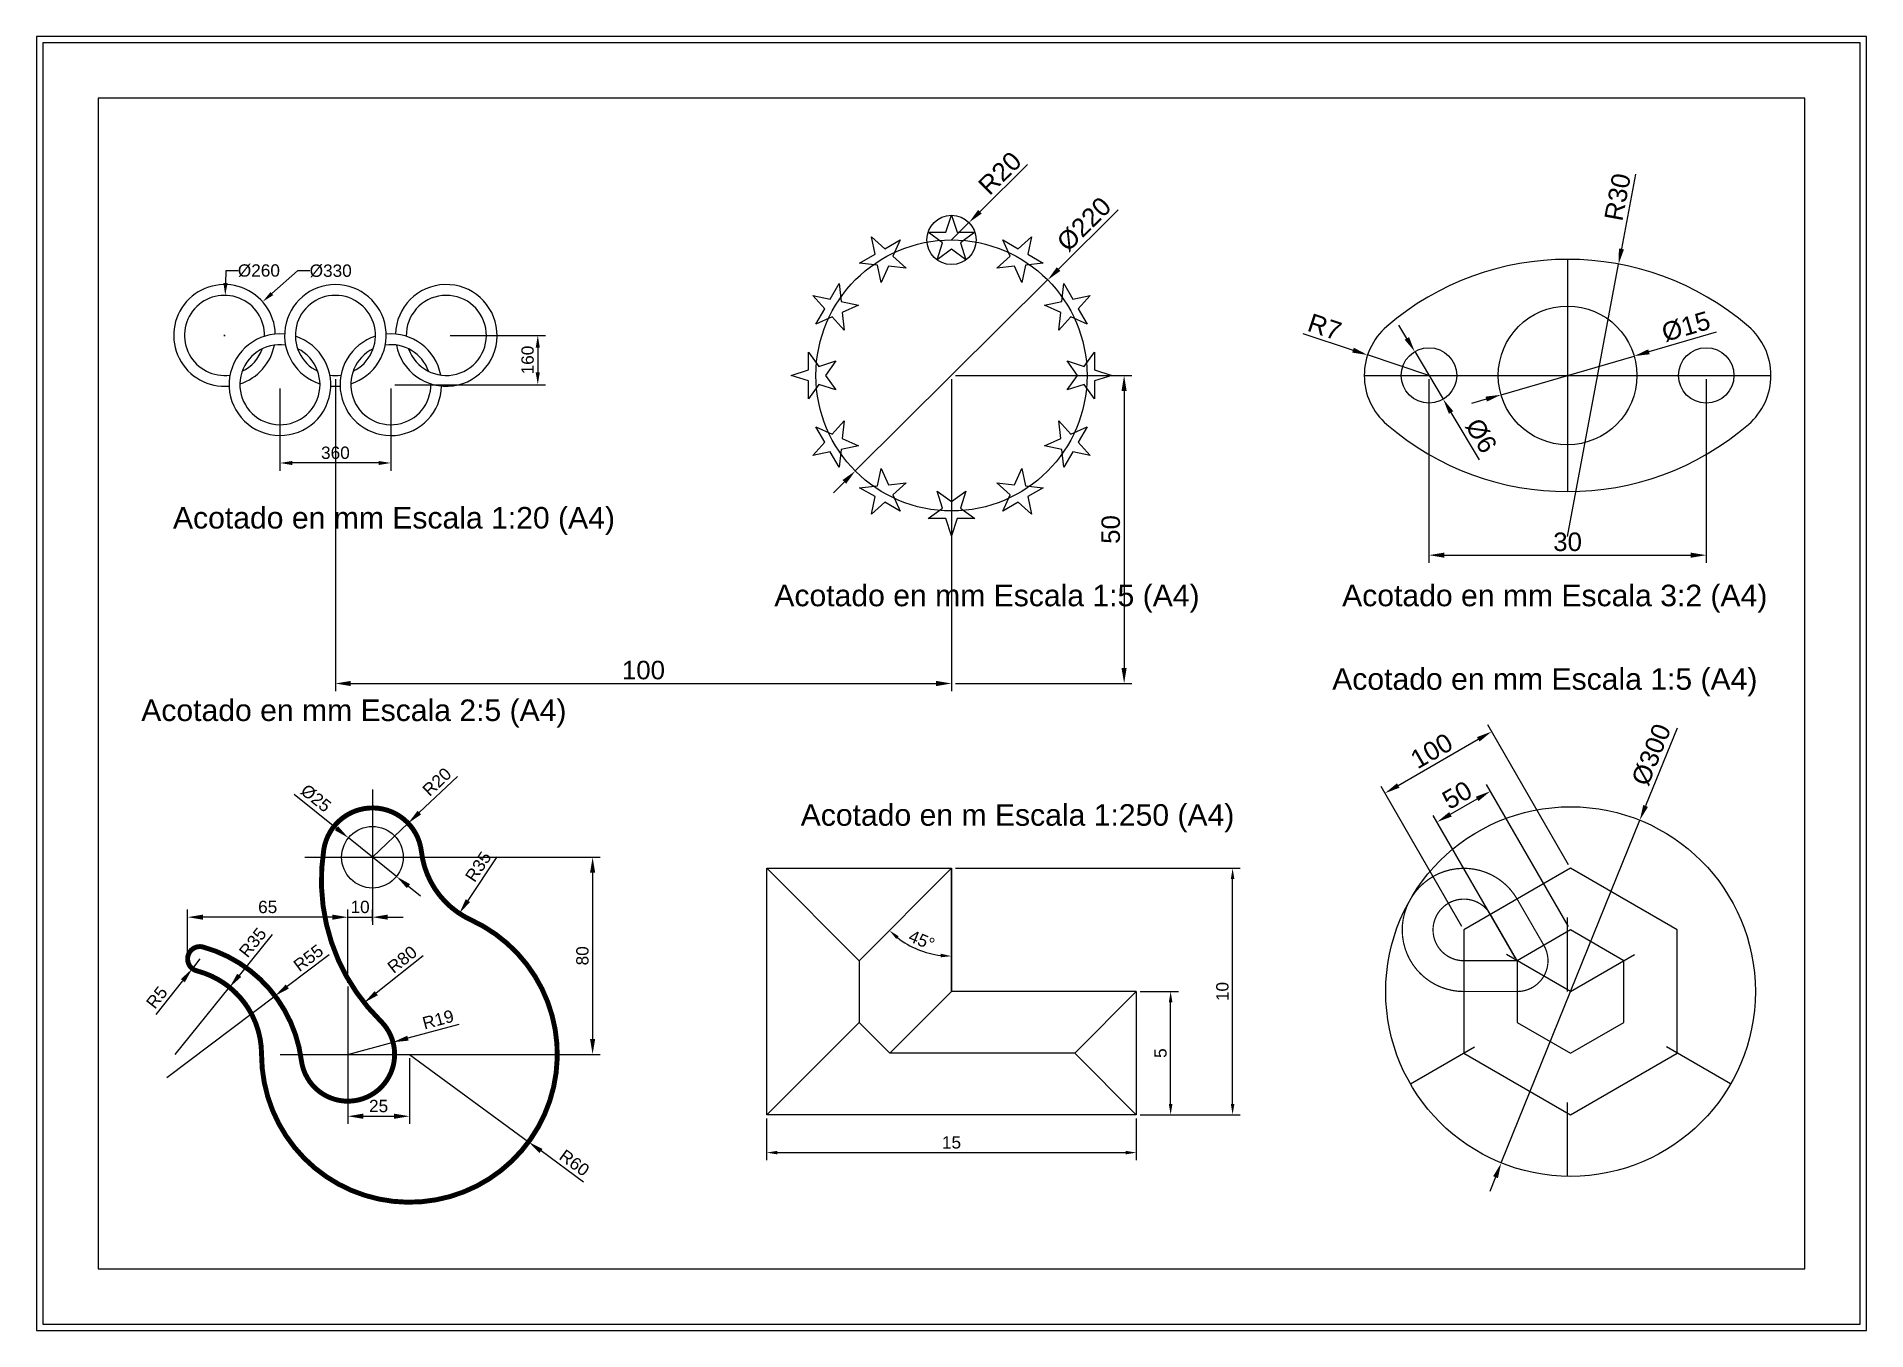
# Model space of a CAD drawing. Header units: millimetres. Extents: x 6128 to 6425, y 3706 to 3916.
import ezdxf

# ---------------------------------------------------------------- set-up
doc = ezdxf.new("R2010")
doc.units = ezdxf.units.MM
doc.linetypes.add('ACAD_ISO03W100', pattern=[30, 12, -18])
doc.linetypes.add('ACAD_ISO04W100', pattern=[30, 24, -3, 0, -3])
for name, color, linetype in [('Auxiliares', 8, 'Continuous'), ('Cotas', 8, 'Continuous'), ('Discontinua', 8, 'ACAD_ISO03W100'), ('Ejes', 8, 'ACAD_ISO04W100')]:
    doc.layers.add(name, color=color, linetype=linetype)
doc.styles.get("Standard").update_dxf_attribs({"font": 'arial.ttf'})
doc.dimstyles.new('ISO-25', dxfattribs={"dimtxt": 3, "dimasz": 2.5, "dimexe": 1.25, "dimexo": 0.625, "dimtad": 1, "dimtxsty": 'Standard', "dimcen": 2.5, "dimadec": 0, "dimazin": 0, "dimtfac": 1, "dimtmove": 0, "dimatfit": 3, "dimfxl": 1, "dimarcsym": 0})
doc.dimstyles.get("Standard").update_dxf_attribs({"dimtxt": 0.18, "dimasz": 0.18, "dimexe": 0.18, "dimexo": 0.0625, "dimgap": 0.09, "dimtad": 0, "dimtih": 1, "dimtoh": 1, "dimdec": 4, "dimzin": 0, "dimdsep": 46, "dimtxsty": 'Standard', "dimcen": 0.09, "dimadec": 0, "dimazin": 0, "dimtfac": 1, "dimtdec": 4, "dimtofl": 0, "dimtmove": 0, "dimatfit": 3, "dimfxl": 1, "dimtolj": 1, "dimtzin": 0, "dimarcsym": 0})

# ---------------------------------------------------------------- blocks, each defined once
blk = doc.blocks.new('*D15')
at = {"layer": 'Cotas', "color": 0, "lineweight": -2, "transparency": 16777216}
for p, q in [((6246.78, 3740.21), (6246.78, 3733.45)), ((6306.78, 3740.21), (6306.78, 3733.45)), ((6248.53, 3734.7), (6305.03, 3734.7))]:
    blk.add_line(p, q, dxfattribs=at)
at = {"layer": 'Cotas', "color": 0, "transparency": 16777216}
for points in [[(6248.53, 3734.99), (6248.53, 3734.4), (6246.78, 3734.7)], [(6305.03, 3734.99), (6305.03, 3734.4), (6306.78, 3734.7)]]:
    blk.add_solid(points, dxfattribs=at)
at = {"layer": 'Defpoints', "color": 0, "transparency": 16777216}
for p in [(6246.78, 3740.84), (6306.78, 3740.84), (6306.78, 3734.7)]:
    blk.add_point(p, dxfattribs=at)
at = {"layer": 'Cotas', "color": 0, "transparency": 16777216, "insert": (6276.78, 3736.34), "char_height": 2, "width": 2.869, "attachment_point": 5}
blk.add_mtext('15', dxfattribs=at)
blk = doc.blocks.new('*D16')
at = {"layer": 'Cotas', "color": 0, "lineweight": -2, "transparency": 16777216}
for p, q in [((6307.41, 3760.84), (6313.6, 3760.84)), ((6312.35, 3742.59), (6312.35, 3759.09)), ((6307.41, 3740.84), (6313.6, 3740.84))]:
    blk.add_line(p, q, dxfattribs=at)
at = {"layer": 'Cotas', "color": 0, "transparency": 16777216}
for points in [[(6312.06, 3759.09), (6312.64, 3759.09), (6312.35, 3760.84)], [(6312.06, 3742.59), (6312.64, 3742.59), (6312.35, 3740.84)]]:
    blk.add_solid(points, dxfattribs=at)
at = {"layer": 'Defpoints', "color": 0, "transparency": 16777216}
for p in [(6306.78, 3760.84), (6312.35, 3760.84), (6306.78, 3740.84)]:
    blk.add_point(p, dxfattribs=at)
at = {"layer": 'Cotas', "color": 0, "transparency": 16777216, "insert": (6310.71, 3750.84), "char_height": 2, "attachment_point": 5, "rotation": 90}
blk.add_mtext('5', dxfattribs=at)
blk = doc.blocks.new('*D17')
at = {"layer": 'Cotas', "color": 0, "lineweight": -2, "transparency": 16777216}
for p, q in [((6277.41, 3780.84), (6323.66, 3780.84)), ((6322.41, 3742.59), (6322.41, 3779.09)), ((6307.41, 3740.84), (6323.66, 3740.84))]:
    blk.add_line(p, q, dxfattribs=at)
at = {"layer": 'Cotas', "color": 0, "transparency": 16777216}
for points in [[(6322.12, 3779.09), (6322.7, 3779.09), (6322.41, 3780.84)], [(6322.12, 3742.59), (6322.7, 3742.59), (6322.41, 3740.84)]]:
    blk.add_solid(points, dxfattribs=at)
at = {"layer": 'Defpoints', "color": 0, "transparency": 16777216}
for p in [(6276.78, 3780.84), (6322.41, 3780.84), (6306.78, 3740.84)]:
    blk.add_point(p, dxfattribs=at)
at = {"layer": 'Cotas', "color": 0, "transparency": 16777216, "insert": (6320.76, 3760.84), "char_height": 2, "attachment_point": 5, "rotation": 90}
blk.add_mtext('10', dxfattribs=at)
blk = doc.blocks.new('*D18')
at = {"layer": 'Cotas', "color": 0, "lineweight": -2, "transparency": 16777216}
blk.add_arc((6276.78, 3780.84), 14.26, 232.0374, 262.9626, dxfattribs=at)
at = {"layer": 'Cotas', "color": 0, "transparency": 16777216}
for points in [[(6267.82, 3769.38), (6268.2, 3769.82), (6266.7, 3770.76)], [(6275.05, 3766.98), (6275.02, 3766.4), (6276.78, 3766.58)]]:
    blk.add_solid(points, dxfattribs=at)
at = {"layer": 'Defpoints', "color": 0, "transparency": 16777216}
for p in [(6276.78, 3780.84), (6276.78, 3780.84), (6269.65, 3768.49), (6261.78, 3765.84), (6276.78, 3760.84)]:
    blk.add_point(p, dxfattribs=at)
at = {"layer": 'Cotas', "color": 0, "transparency": 16777216, "insert": (6271.95, 3769.18), "char_height": 2, "attachment_point": 5, "rotation": 337.5}
blk.add_mtext('45°', dxfattribs=at)
blk = doc.blocks.new('*D19')
at = {"layer": 'Cotas', "color": 0, "lineweight": -2, "ltscale": 2, "transparency": 16777216}
for p, q in [((6195.41, 3867.34), (6210.88, 3867.34)), ((6209.63, 3865.34), (6209.63, 3861.34)), ((6186.41, 3859.34), (6210.88, 3859.34))]:
    blk.add_line(p, q, dxfattribs=at)
at = {"layer": 'Cotas', "color": 0, "ltscale": 2, "transparency": 16777216}
for points in [[(6209.29, 3865.34), (6209.96, 3865.34), (6209.63, 3867.34)], [(6209.29, 3861.34), (6209.96, 3861.34), (6209.63, 3859.34)]]:
    blk.add_solid(points, dxfattribs=at)
at = {"layer": 'Defpoints', "color": 0, "ltscale": 2, "transparency": 16777216}
for p in [(6194.78, 3867.34), (6185.78, 3859.34), (6209.63, 3859.34)]:
    blk.add_point(p, dxfattribs=at)
at = {"layer": 'Cotas', "color": 0, "ltscale": 2, "transparency": 16777216, "insert": (6207.98, 3863.34), "char_height": 2, "attachment_point": 5, "rotation": 90}
blk.add_mtext('160', dxfattribs=at)
blk = doc.blocks.new('*D20')
at = {"layer": 'Cotas', "color": 0, "lineweight": -2, "ltscale": 2, "transparency": 16777216}
for p, q in [((6167.78, 3858.71), (6167.78, 3845.38)), ((6185.78, 3858.71), (6185.78, 3845.38)), ((6183.78, 3846.63), (6169.78, 3846.63))]:
    blk.add_line(p, q, dxfattribs=at)
at = {"layer": 'Cotas', "color": 0, "ltscale": 2, "transparency": 16777216}
for points in [[(6169.78, 3846.96), (6169.78, 3846.3), (6167.78, 3846.63)], [(6183.78, 3846.96), (6183.78, 3846.3), (6185.78, 3846.63)]]:
    blk.add_solid(points, dxfattribs=at)
at = {"layer": 'Defpoints', "color": 0, "ltscale": 2, "transparency": 16777216}
for p in [(6167.78, 3859.34), (6185.78, 3859.34), (6167.78, 3846.63)]:
    blk.add_point(p, dxfattribs=at)
at = {"layer": 'Cotas', "color": 0, "ltscale": 2, "transparency": 16777216, "insert": (6176.78, 3848.28), "char_height": 2, "attachment_point": 5}
blk.add_mtext('360', dxfattribs=at)
blk = doc.blocks.new('*D21')
at = {"layer": 'Cotas', "color": 0, "lineweight": -2, "ltscale": 2, "transparency": 16777216}
for p, q in [((6170.64, 3877.81), (6166.47, 3874.12)), ((6172.64, 3877.81), (6170.64, 3877.81)), ((6158.69, 3867.34), (6158.87, 3867.34)), ((6158.78, 3867.25), (6158.78, 3867.43))]:
    blk.add_line(p, q, dxfattribs=at)
at = {"layer": 'Cotas', "color": 0, "ltscale": 2, "transparency": 16777216}
blk.add_solid([(6166.24, 3874.37), (6166.69, 3873.87), (6164.97, 3872.8)], dxfattribs=at)
at = {"layer": 'Defpoints', "color": 0, "ltscale": 2, "transparency": 16777216}
for p in [(6164.97, 3872.8), (6152.6, 3861.88)]:
    blk.add_point(p, dxfattribs=at)
at = {"layer": 'Cotas', "color": 0, "ltscale": 2, "transparency": 16777216, "insert": (6176.02, 3877.81), "char_height": 2, "attachment_point": 5}
blk.add_mtext('\\A1;%%C330', dxfattribs=at)
blk = doc.blocks.new('*D22')
at = {"layer": 'Cotas', "color": 0, "lineweight": -2, "ltscale": 2, "transparency": 16777216}
for p, q in [((6158.98, 3877.84), (6158.94, 3875.84)), ((6160.98, 3877.84), (6158.98, 3877.84))]:
    blk.add_line(p, q, dxfattribs=at)
at = {"layer": 'Cotas', "color": 0, "ltscale": 2, "transparency": 16777216}
blk.add_solid([(6158.61, 3875.84), (6159.28, 3875.83), (6158.9, 3873.84)], dxfattribs=at)
at = {"layer": 'Defpoints', "color": 0, "ltscale": 2, "transparency": 16777216}
for p in [(6158.9, 3873.84), (6158.66, 3860.84)]:
    blk.add_point(p, dxfattribs=at)
at = {"layer": 'Cotas', "color": 0, "ltscale": 2, "transparency": 16777216, "insert": (6164.36, 3877.84), "char_height": 2, "attachment_point": 5}
blk.add_mtext('\\A1;%%C260', dxfattribs=at)
blk = doc.blocks.new('*U23')
blk.add_lwpolyline([(-0.9, 0.85), (0, 3.62), (0.9, 0.85), (3.8, 0.85), (1.45, -0.85), (2.35, -3.62), (0, -1.91), (-2.35, -3.62), (-1.45, -0.85), (-3.8, 0.85)], close=True)
blk = doc.blocks.new('*U24')
at = {"color": 0, "linetype": 'ByBlock', "lineweight": -2, "transparency": 16777216}
blk.add_blockref('*U23', (450.52, 413.66), dxfattribs=at)
for p, rotation in [((439.33, 410.66), 29.99999999999999), ((461.71, 410.66), 329.9999999999999), ((431.14, 402.47), 59.99999999999999), ((469.91, 402.47), 299.9999999999999), ((428.14, 391.28), 90), ((472.9, 391.28), 269.9999999999999), ((431.14, 380.09), 120), ((469.91, 380.09), 240), ((439.33, 371.89), 150), ((461.71, 371.89), 210), ((450.52, 368.89), 180)]:
    blk.add_blockref('*U23', p, dxfattribs=dict(at, rotation=rotation))
blk = doc.blocks.new('*D26')
at = {"layer": 'Cotas', "color": 0, "lineweight": -2, "transparency": 16777216}
for p, q in [((6303.84, 3887.71), (6294.17, 3878.1)), ((6261.17, 3845.34), (6292.39, 3876.34)), ((6259.4, 3843.58), (6257.62, 3841.81))]:
    blk.add_line(p, q, dxfattribs=at)
at = {"layer": 'Cotas', "color": 0, "transparency": 16777216}
for points in [[(6293.87, 3878.4), (6294.46, 3877.81), (6292.39, 3876.34)], [(6259.1, 3843.87), (6259.69, 3843.28), (6261.17, 3845.34)]]:
    blk.add_solid(points, dxfattribs=at)
at = {"layer": 'Defpoints', "color": 0, "transparency": 16777216}
for p in [(6292.39, 3876.34), (6261.17, 3845.34)]:
    blk.add_point(p, dxfattribs=at)
at = {"layer": 'Cotas', "color": 0, "transparency": 16777216, "insert": (6298.31, 3885.38), "char_height": 3, "attachment_point": 5, "rotation": 44.7999}
blk.add_mtext('%%C220', dxfattribs=at)
blk = doc.blocks.new('*D25')
at = {"layer": 'Cotas', "color": 0, "lineweight": -2, "transparency": 16777216}
for p, q in [((6289.14, 3895.09), (6281.4, 3887.42)), ((6276.78, 3882.84), (6279.62, 3885.66))]:
    blk.add_line(p, q, dxfattribs=at)
at = {"layer": 'Cotas', "color": 0, "transparency": 16777216}
blk.add_solid([(6281.1, 3887.71), (6281.69, 3887.12), (6279.62, 3885.66)], dxfattribs=at)
at = {"layer": 'Defpoints', "color": 0, "transparency": 16777216}
for p in [(6279.62, 3885.66), (6276.78, 3882.84)]:
    blk.add_point(p, dxfattribs=at)
at = {"layer": 'Cotas', "color": 0, "transparency": 16777216, "insert": (6284.64, 3893.67), "char_height": 3, "attachment_point": 5, "rotation": 44.75}
blk.add_mtext('R20', dxfattribs=at)
blk = doc.blocks.new('*D27')
at = {"layer": 'Cotas', "color": 0, "lineweight": -2, "transparency": 16777216}
for p, q in [((6176.78, 3860.21), (6176.78, 3809.59)), ((6276.78, 3860.21), (6276.78, 3809.59)), ((6179.28, 3810.84), (6274.28, 3810.84))]:
    blk.add_line(p, q, dxfattribs=at)
at = {"layer": 'Cotas', "color": 0, "transparency": 16777216}
for points in [[(6179.28, 3811.26), (6179.28, 3810.42), (6176.78, 3810.84)], [(6274.28, 3811.26), (6274.28, 3810.42), (6276.78, 3810.84)]]:
    blk.add_solid(points, dxfattribs=at)
at = {"layer": 'Defpoints', "color": 0, "transparency": 16777216}
for p in [(6176.78, 3860.84), (6276.78, 3860.84), (6276.78, 3810.84)]:
    blk.add_point(p, dxfattribs=at)
at = {"layer": 'Cotas', "color": 0, "transparency": 16777216, "insert": (6226.78, 3813), "char_height": 3, "attachment_point": 5}
blk.add_mtext('100', dxfattribs=at)
blk = doc.blocks.new('*D28')
at = {"layer": 'Cotas', "color": 0, "lineweight": -2, "transparency": 16777216}
for p, q in [((6277.41, 3860.84), (6306.05, 3860.84)), ((6304.8, 3858.34), (6304.8, 3813.34)), ((6277.41, 3810.84), (6306.05, 3810.84))]:
    blk.add_line(p, q, dxfattribs=at)
at = {"layer": 'Cotas', "color": 0, "transparency": 16777216}
for points in [[(6304.38, 3858.34), (6305.21, 3858.34), (6304.8, 3860.84)], [(6304.38, 3813.34), (6305.21, 3813.34), (6304.8, 3810.84)]]:
    blk.add_solid(points, dxfattribs=at)
at = {"layer": 'Defpoints', "color": 0, "transparency": 16777216}
for p in [(6276.78, 3860.84), (6276.78, 3810.84), (6304.8, 3810.84)]:
    blk.add_point(p, dxfattribs=at)
at = {"layer": 'Cotas', "color": 0, "transparency": 16777216, "insert": (6302.64, 3835.84), "char_height": 3, "attachment_point": 5, "rotation": 90}
blk.add_mtext('50', dxfattribs=at)
blk = doc.blocks.new('*D29')
at = {"layer": 'Cotas', "color": 0, "lineweight": -2, "transparency": 16777216}
for p, q in [((6333.8, 3867.66), (6341.95, 3864.95)), ((6354.28, 3860.84), (6344.32, 3864.16))]:
    blk.add_line(p, q, dxfattribs=at)
at = {"layer": 'Cotas', "color": 0, "transparency": 16777216}
blk.add_solid([(6342.08, 3865.34), (6341.82, 3864.55), (6344.32, 3864.16)], dxfattribs=at)
at = {"layer": 'Defpoints', "color": 0, "transparency": 16777216}
for p in [(6344.32, 3864.16), (6354.28, 3860.84)]:
    blk.add_point(p, dxfattribs=at)
at = {"layer": 'Cotas', "color": 0, "transparency": 16777216, "insert": (6337.36, 3868.72), "char_height": 3, "attachment_point": 5, "rotation": 341.5768}
blk.add_mtext('R7', dxfattribs=at)
blk = doc.blocks.new('*D31')
at = {"layer": 'Cotas', "color": 0, "lineweight": -2, "transparency": 16777216}
for p, q in [((6350.69, 3866.85), (6349.41, 3869)), ((6351.97, 3864.7), (6356.59, 3856.98)), ((6362.47, 3847.12), (6357.87, 3854.83))]:
    blk.add_line(p, q, dxfattribs=at)
at = {"layer": 'Cotas', "color": 0, "transparency": 16777216}
for points in [[(6351.05, 3867.06), (6350.34, 3866.64), (6351.97, 3864.7)], [(6358.23, 3855.04), (6357.51, 3854.62), (6356.59, 3856.98)]]:
    blk.add_solid(points, dxfattribs=at)
at = {"layer": 'Defpoints', "color": 0, "transparency": 16777216}
for p in [(6351.97, 3864.7), (6356.59, 3856.98)]:
    blk.add_point(p, dxfattribs=at)
at = {"layer": 'Cotas', "color": 0, "transparency": 16777216, "insert": (6362.74, 3851.05), "char_height": 3, "attachment_point": 5, "rotation": 300.8378}
blk.add_mtext('%%C6', dxfattribs=at)
blk = doc.blocks.new('*D32')
at = {"layer": 'Cotas', "color": 0, "lineweight": -2, "transparency": 16777216}
for p, q in [((6400.87, 3867.84), (6389.98, 3864.68)), ((6365.98, 3857.7), (6387.58, 3863.98)), ((6363.58, 3857), (6361.18, 3856.31))]:
    blk.add_line(p, q, dxfattribs=at)
at = {"layer": 'Cotas', "color": 0, "transparency": 16777216}
for points in [[(6389.87, 3865.08), (6390.1, 3864.28), (6387.58, 3863.98)], [(6363.46, 3857.4), (6363.69, 3856.6), (6365.98, 3857.7)]]:
    blk.add_solid(points, dxfattribs=at)
at = {"layer": 'Defpoints', "color": 0, "transparency": 16777216}
for p in [(6387.58, 3863.98), (6365.98, 3857.7)]:
    blk.add_point(p, dxfattribs=at)
at = {"layer": 'Cotas', "color": 0, "transparency": 16777216, "insert": (6396, 3868.76), "char_height": 3, "attachment_point": 5, "rotation": 16.202}
blk.add_mtext('%%C15', dxfattribs=at)
blk = doc.blocks.new('*D30')
at = {"layer": 'Cotas', "color": 0, "lineweight": -2, "transparency": 16777216}
for p, q in [((6387.79, 3893.53), (6385.52, 3881.38)), ((6376.78, 3834.69), (6385.06, 3878.92))]:
    blk.add_line(p, q, dxfattribs=at)
at = {"layer": 'Cotas', "color": 0, "transparency": 16777216}
blk.add_solid([(6385.11, 3881.45), (6385.93, 3881.3), (6385.06, 3878.92)], dxfattribs=at)
at = {"layer": 'Defpoints', "color": 0, "transparency": 16777216}
for p in [(6385.06, 3878.92), (6376.78, 3834.69)]:
    blk.add_point(p, dxfattribs=at)
at = {"layer": 'Cotas', "color": 0, "transparency": 16777216, "insert": (6384.9, 3889.79), "char_height": 3, "attachment_point": 5, "rotation": 79.4024}
blk.add_mtext('R30', dxfattribs=at)
blk = doc.blocks.new('*D33')
at = {"layer": 'Cotas', "color": 0, "lineweight": -2, "transparency": 16777216}
for p, q in [((6354.28, 3860.21), (6354.28, 3830.42)), ((6399.28, 3860.21), (6399.28, 3830.42)), ((6356.78, 3831.67), (6396.78, 3831.67))]:
    blk.add_line(p, q, dxfattribs=at)
at = {"layer": 'Cotas', "color": 0, "transparency": 16777216}
for points in [[(6356.78, 3832.08), (6356.78, 3831.25), (6354.28, 3831.67)], [(6396.78, 3832.08), (6396.78, 3831.25), (6399.28, 3831.67)]]:
    blk.add_solid(points, dxfattribs=at)
at = {"layer": 'Defpoints', "color": 0, "transparency": 16777216}
for p in [(6354.28, 3860.84), (6399.28, 3860.84), (6399.28, 3831.67)]:
    blk.add_point(p, dxfattribs=at)
at = {"layer": 'Cotas', "color": 0, "transparency": 16777216, "insert": (6376.78, 3833.82), "char_height": 3, "attachment_point": 5}
blk.add_mtext('30', dxfattribs=at)
blk = doc.blocks.new('*D36')
at = {"layer": 'Cotas', "color": 0, "lineweight": -2, "transparency": 16777216}
for p, q in [((6376.95, 3771.38), (6363.64, 3794.44)), ((6357.77, 3789.61), (6362.1, 3792.11)), ((6368.29, 3766.38), (6354.98, 3789.44))]:
    blk.add_line(p, q, dxfattribs=at)
at = {"layer": 'Cotas', "color": 0, "transparency": 16777216}
for points in [[(6361.89, 3792.47), (6362.3, 3791.75), (6364.26, 3793.36)], [(6357.56, 3789.97), (6357.97, 3789.25), (6355.6, 3788.36)]]:
    blk.add_solid(points, dxfattribs=at)
at = {"layer": 'Defpoints', "color": 0, "transparency": 16777216}
for p in [(6364.26, 3793.36), (6377.26, 3770.84), (6368.6, 3765.84)]:
    blk.add_point(p, dxfattribs=at)
at = {"layer": 'Cotas', "color": 0, "transparency": 16777216, "insert": (6358.85, 3792.73), "char_height": 3, "attachment_point": 5, "rotation": 30}
blk.add_mtext('50', dxfattribs=at)
blk = doc.blocks.new('*D37')
at = {"layer": 'Cotas', "color": 0, "lineweight": -2, "transparency": 16777216}
for p, q in [((6349.29, 3794.28), (6362.28, 3801.78)), ((6376.95, 3781.38), (6363.82, 3804.12)), ((6359.63, 3771.38), (6346.5, 3794.12))]:
    blk.add_line(p, q, dxfattribs=at)
at = {"layer": 'Cotas', "color": 0, "transparency": 16777216}
for points in [[(6362.08, 3802.14), (6362.49, 3801.42), (6364.45, 3803.03)], [(6349.09, 3794.64), (6349.5, 3793.92), (6347.13, 3793.03)]]:
    blk.add_solid(points, dxfattribs=at)
at = {"layer": 'Defpoints', "color": 0, "transparency": 16777216}
for p in [(6364.45, 3803.03), (6377.26, 3780.84), (6359.94, 3770.84)]:
    blk.add_point(p, dxfattribs=at)
at = {"layer": 'Cotas', "color": 0, "transparency": 16777216, "insert": (6354.71, 3799.9), "char_height": 3, "attachment_point": 5, "rotation": 30}
blk.add_mtext('100', dxfattribs=at)
blk = doc.blocks.new('*D38')
at = {"layer": 'Cotas', "color": 0, "lineweight": -2, "transparency": 16777216}
for p, q in [((6394.55, 3803.61), (6389.44, 3790.97)), ((6366.02, 3733.03), (6388.5, 3788.65)), ((6365.08, 3730.71), (6364.15, 3728.39))]:
    blk.add_line(p, q, dxfattribs=at)
at = {"layer": 'Cotas', "color": 0, "transparency": 16777216}
for points in [[(6389.06, 3791.13), (6389.83, 3790.81), (6388.5, 3788.65)], [(6364.7, 3730.86), (6365.47, 3730.55), (6366.02, 3733.03)]]:
    blk.add_solid(points, dxfattribs=at)
at = {"layer": 'Defpoints', "color": 0, "transparency": 16777216}
for p in [(6388.5, 3788.65), (6366.02, 3733.03)]:
    blk.add_point(p, dxfattribs=at)
at = {"layer": 'Cotas', "color": 0, "transparency": 16777216, "insert": (6390.39, 3799.29), "char_height": 3, "attachment_point": 5, "rotation": 67.9918}
blk.add_mtext('%%C300', dxfattribs=at)
blk = doc.blocks.new('*U34')
at = {"const_width": 0.2}
for points in [[(10, 1.83, 1.732051), (-5, -6.83), (2.5, -11.16, 0.57735), (10, -6.83), (10, 1.83)], [(-2.5, -2.5), (5, -6.83), (5, 1.83, 1.732051), (-2.5, -2.5)]]:
    blk.add_lwpolyline(points, format="xyb", dxfattribs=at)
blk = doc.blocks.new('*U35')
at = {"color": 0, "linetype": 'ByBlock', "lineweight": -2, "transparency": 16777216}
blk.add_blockref('*U34', (1319.14, 779.83), dxfattribs=at)
blk = doc.blocks.new('*D39')
at = {"layer": 'Cotas', "color": 0, "lineweight": -2, "transparency": 16777216}
for p, q in [((6196.58, 3795.75), (6190.4, 3789.88)), ((6182.79, 3782.64), (6188.59, 3788.16))]:
    blk.add_line(p, q, dxfattribs=at)
at = {"layer": 'Cotas', "color": 0, "transparency": 16777216}
blk.add_solid([(6190.12, 3790.18), (6190.69, 3789.58), (6188.59, 3788.16)], dxfattribs=at)
at = {"layer": 'Defpoints', "color": 0, "transparency": 16777216}
for p in [(6188.59, 3788.16), (6182.79, 3782.64)]:
    blk.add_point(p, dxfattribs=at)
at = {"layer": 'Cotas', "color": 0, "transparency": 16777216, "insert": (6193.26, 3794.87), "char_height": 2, "attachment_point": 5, "rotation": 43.5628}
blk.add_mtext('R20', dxfattribs=at)
blk = doc.blocks.new('*D46')
at = {"layer": 'Cotas', "color": 0, "lineweight": -2, "transparency": 16777216}
for p, q in [((6170.08, 3792.86), (6176.95, 3787.34)), ((6186.69, 3779.51), (6178.9, 3785.78)), ((6188.64, 3777.95), (6190.59, 3776.38))]:
    blk.add_line(p, q, dxfattribs=at)
at = {"layer": 'Cotas', "color": 0, "transparency": 16777216}
for points in [[(6177.21, 3787.67), (6176.69, 3787.02), (6178.9, 3785.78)], [(6188.9, 3778.27), (6188.38, 3777.62), (6186.69, 3779.51)]]:
    blk.add_solid(points, dxfattribs=at)
at = {"layer": 'Defpoints', "color": 0, "transparency": 16777216}
for p in [(6178.9, 3785.78), (6186.69, 3779.51)]:
    blk.add_point(p, dxfattribs=at)
at = {"layer": 'Cotas', "color": 0, "transparency": 16777216, "insert": (6173.61, 3792.21), "char_height": 2, "attachment_point": 5, "rotation": 321.2152}
blk.add_mtext('%%C25', dxfattribs=at)
blk = doc.blocks.new('*D47')
at = {"layer": 'Cotas', "color": 0, "lineweight": -2, "transparency": 16777216}
for p, q in [((6176.29, 3772.91), (6173.79, 3772.91)), ((6178.79, 3762.27), (6178.79, 3774.16)), ((6178.79, 3772.91), (6182.79, 3772.91)), ((6182.79, 3772.27), (6182.79, 3774.16)), ((6185.29, 3772.91), (6187.79, 3772.91))]:
    blk.add_line(p, q, dxfattribs=at)
at = {"layer": 'Cotas', "color": 0, "transparency": 16777216}
for points in [[(6176.29, 3773.33), (6176.29, 3772.5), (6178.79, 3772.91)], [(6185.29, 3773.33), (6185.29, 3772.5), (6182.79, 3772.91)]]:
    blk.add_solid(points, dxfattribs=at)
at = {"layer": 'Defpoints', "color": 0, "transparency": 16777216}
for p in [(6182.79, 3772.91), (6182.79, 3771.64), (6178.79, 3761.64)]:
    blk.add_point(p, dxfattribs=at)
at = {"layer": 'Cotas', "color": 0, "transparency": 16777216, "insert": (6180.79, 3774.56), "char_height": 2, "attachment_point": 5}
blk.add_mtext('10', dxfattribs=at)
blk = doc.blocks.new('*D40')
at = {"layer": 'Cotas', "color": 0, "lineweight": -2, "transparency": 16777216}
for p, q in [((6152.79, 3766.76), (6152.79, 3774.16)), ((6176.29, 3772.91), (6155.29, 3772.91)), ((6178.79, 3773.54), (6178.79, 3774.16))]:
    blk.add_line(p, q, dxfattribs=at)
at = {"layer": 'Cotas', "color": 0, "transparency": 16777216}
for points in [[(6155.29, 3773.33), (6155.29, 3772.5), (6152.79, 3772.91)], [(6176.29, 3773.33), (6176.29, 3772.5), (6178.79, 3772.91)]]:
    blk.add_solid(points, dxfattribs=at)
at = {"layer": 'Defpoints', "color": 0, "transparency": 16777216}
for p in [(6152.79, 3772.91), (6178.79, 3772.91), (6152.79, 3766.14)]:
    blk.add_point(p, dxfattribs=at)
at = {"layer": 'Cotas', "color": 0, "transparency": 16777216, "insert": (6165.79, 3774.56), "char_height": 2, "attachment_point": 5}
blk.add_mtext('65', dxfattribs=at)
blk = doc.blocks.new('*D41')
at = {"layer": 'Cotas', "color": 0, "lineweight": -2, "transparency": 16777216}
blk.add_line((6191.01, 3766.62), (6183.41, 3760.58), dxfattribs=at)
at = {"layer": 'Cotas', "color": 0, "transparency": 16777216}
blk.add_solid([(6183.15, 3760.91), (6183.67, 3760.25), (6181.45, 3759.03)], dxfattribs=at)
at = {"layer": 'Defpoints', "color": 0, "transparency": 16777216}
for p in [(6206.51, 3778.93), (6181.45, 3759.03)]:
    blk.add_point(p, dxfattribs=at)
at = {"layer": 'Cotas', "color": 0, "transparency": 16777216, "insert": (6187.63, 3766.04), "char_height": 2, "attachment_point": 5, "rotation": 38.4676}
blk.add_mtext('R80', dxfattribs=at)
blk = doc.blocks.new('*D42')
at = {"layer": 'Cotas', "color": 0, "lineweight": -2, "transparency": 16777216}
for p, q in [((6196.79, 3755.48), (6188.55, 3753.27)), ((6178.79, 3750.64), (6186.13, 3752.62))]:
    blk.add_line(p, q, dxfattribs=at)
at = {"layer": 'Cotas', "color": 0, "transparency": 16777216}
blk.add_solid([(6188.44, 3753.67), (6188.66, 3752.87), (6186.13, 3752.62)], dxfattribs=at)
at = {"layer": 'Defpoints', "color": 0, "transparency": 16777216}
for p in [(6186.13, 3752.62), (6178.79, 3750.64)]:
    blk.add_point(p, dxfattribs=at)
at = {"layer": 'Cotas', "color": 0, "transparency": 16777216, "insert": (6193.45, 3756.29), "char_height": 2, "attachment_point": 5, "rotation": 15.06}
blk.add_mtext('R19', dxfattribs=at)
blk = doc.blocks.new('*D43')
at = {"layer": 'Cotas', "color": 0, "lineweight": -2, "transparency": 16777216}
for p, q in [((6154.79, 3766.14), (6153.56, 3764.56)), ((6147.7, 3757.1), (6152.02, 3762.6))]:
    blk.add_line(p, q, dxfattribs=at)
at = {"layer": 'Cotas', "color": 0, "transparency": 16777216}
blk.add_solid([(6151.69, 3762.85), (6152.34, 3762.34), (6153.56, 3764.56)], dxfattribs=at)
at = {"layer": 'Defpoints', "color": 0, "transparency": 16777216}
for p in [(6154.79, 3766.14), (6153.56, 3764.56)]:
    blk.add_point(p, dxfattribs=at)
at = {"layer": 'Cotas', "color": 0, "transparency": 16777216, "insert": (6147.8, 3759.88), "char_height": 2, "attachment_point": 5, "rotation": 51.8776}
blk.add_mtext('R5', dxfattribs=at)
blk = doc.blocks.new('*D44')
at = {"layer": 'Cotas', "color": 0, "lineweight": -2, "transparency": 16777216}
for p, q in [((6166.54, 3770.12), (6161.17, 3763.47)), ((6150.79, 3750.64), (6159.6, 3761.53))]:
    blk.add_line(p, q, dxfattribs=at)
at = {"layer": 'Cotas', "color": 0, "transparency": 16777216}
blk.add_solid([(6160.85, 3763.73), (6161.49, 3763.21), (6159.6, 3761.53)], dxfattribs=at)
at = {"layer": 'Defpoints', "color": 0, "transparency": 16777216}
for p in [(6159.6, 3761.53), (6150.79, 3750.64)]:
    blk.add_point(p, dxfattribs=at)
at = {"layer": 'Cotas', "color": 0, "transparency": 16777216, "insert": (6163.36, 3768.8), "char_height": 2, "attachment_point": 5, "rotation": 51.0351}
blk.add_mtext('R35', dxfattribs=at)
blk = doc.blocks.new('*D45')
at = {"layer": 'Cotas', "color": 0, "lineweight": -2, "transparency": 16777216}
for p, q in [((6175.79, 3766.8), (6168.97, 3761.65)), ((6149.44, 3746.87), (6166.98, 3760.14))]:
    blk.add_line(p, q, dxfattribs=at)
at = {"layer": 'Cotas', "color": 0, "transparency": 16777216}
blk.add_solid([(6168.72, 3761.98), (6169.23, 3761.32), (6166.98, 3760.14)], dxfattribs=at)
at = {"layer": 'Defpoints', "color": 0, "transparency": 16777216}
for p in [(6166.98, 3760.14), (6149.44, 3746.87)]:
    blk.add_point(p, dxfattribs=at)
at = {"layer": 'Cotas', "color": 0, "transparency": 16777216, "insert": (6172.39, 3766.29), "char_height": 2, "attachment_point": 5, "rotation": 37.1121}
blk.add_mtext('R55', dxfattribs=at)
blk = doc.blocks.new('*D48')
at = {"layer": 'Cotas', "color": 0, "lineweight": -2, "transparency": 16777216}
for p, q in [((6183.42, 3782.64), (6219.78, 3782.64)), ((6218.53, 3780.14), (6218.53, 3753.14)), ((6183.42, 3750.64), (6219.78, 3750.64))]:
    blk.add_line(p, q, dxfattribs=at)
at = {"layer": 'Cotas', "color": 0, "transparency": 16777216}
for points in [[(6218.11, 3780.14), (6218.94, 3780.14), (6218.53, 3782.64)], [(6218.11, 3753.14), (6218.94, 3753.14), (6218.53, 3750.64)]]:
    blk.add_solid(points, dxfattribs=at)
at = {"layer": 'Defpoints', "color": 0, "transparency": 16777216}
for p in [(6182.79, 3782.64), (6182.79, 3750.64), (6218.53, 3750.64)]:
    blk.add_point(p, dxfattribs=at)
at = {"layer": 'Cotas', "color": 0, "transparency": 16777216, "insert": (6216.88, 3766.64), "char_height": 2, "attachment_point": 5, "rotation": 90}
blk.add_mtext('80', dxfattribs=at)
blk = doc.blocks.new('*D49')
at = {"layer": 'Cotas', "color": 0, "lineweight": -2, "transparency": 16777216}
blk.add_line((6203.01, 3782.72), (6198.28, 3775.6), dxfattribs=at)
at = {"layer": 'Cotas', "color": 0, "transparency": 16777216}
blk.add_solid([(6197.93, 3775.83), (6198.63, 3775.37), (6196.9, 3773.52)], dxfattribs=at)
at = {"layer": 'Defpoints', "color": 0, "transparency": 16777216}
for p in [(6204.65, 3785.18), (6196.9, 3773.52)]:
    blk.add_point(p, dxfattribs=at)
at = {"layer": 'Cotas', "color": 0, "transparency": 16777216, "insert": (6199.97, 3781.11), "char_height": 2, "attachment_point": 5, "rotation": 56.3882}
blk.add_mtext('R35', dxfattribs=at)
blk = doc.blocks.new('*D50')
at = {"layer": 'Cotas', "color": 0, "lineweight": -2, "transparency": 16777216}
for p, q in [((6178.79, 3750.02), (6178.79, 3739.35)), ((6188.79, 3750.02), (6188.79, 3739.35)), ((6181.29, 3740.6), (6186.29, 3740.6))]:
    blk.add_line(p, q, dxfattribs=at)
at = {"layer": 'Cotas', "color": 0, "transparency": 16777216}
for points in [[(6181.29, 3741.02), (6181.29, 3740.18), (6178.79, 3740.6)], [(6186.29, 3741.02), (6186.29, 3740.18), (6188.79, 3740.6)]]:
    blk.add_solid(points, dxfattribs=at)
at = {"layer": 'Defpoints', "color": 0, "transparency": 16777216}
for p in [(6178.79, 3750.64), (6188.79, 3750.64), (6188.79, 3740.6)]:
    blk.add_point(p, dxfattribs=at)
at = {"layer": 'Cotas', "color": 0, "transparency": 16777216, "insert": (6183.79, 3742.25), "char_height": 2, "attachment_point": 5}
blk.add_mtext('25', dxfattribs=at)
blk = doc.blocks.new('*D51')
at = {"layer": 'Cotas', "color": 0, "lineweight": -2, "transparency": 16777216}
for p, q in [((6188.79, 3750.64), (6208.14, 3736.44)), ((6217.03, 3729.92), (6210.16, 3734.96))]:
    blk.add_line(p, q, dxfattribs=at)
at = {"layer": 'Cotas', "color": 0, "transparency": 16777216}
blk.add_solid([(6210.4, 3735.3), (6209.91, 3734.63), (6208.14, 3736.44)], dxfattribs=at)
at = {"layer": 'Defpoints', "color": 0, "transparency": 16777216}
for p in [(6188.79, 3750.64), (6208.14, 3736.44)]:
    blk.add_point(p, dxfattribs=at)
at = {"layer": 'Cotas', "color": 0, "transparency": 16777216, "insert": (6215.57, 3733.03), "char_height": 2, "attachment_point": 5, "rotation": 323.7172}
blk.add_mtext('R60', dxfattribs=at)

msp = doc.modelspace()

# ---------------------------------------------------------------- linework, layer by layer
for p, q in [((6246.781, 3780.839), (6261.781, 3765.839)), ((6276.781, 3780.839), (6261.781, 3765.839)), ((6261.781, 3765.839), (6261.781, 3755.839)), ((6276.781, 3760.839), (6266.781, 3750.839)), ((6306.781, 3760.839), (6276.781, 3760.839)), ((6306.781, 3760.839), (6296.781, 3750.839)), ((6246.781, 3740.839), (6261.781, 3755.839)), ((6266.781, 3750.839), (6261.781, 3755.839)), ((6296.781, 3750.839), (6266.781, 3750.839)), ((6296.781, 3750.839), (6306.781, 3740.839)), ((6425.281, 3705.839), (6425.281, 3745.839)), ((6240.281, 3705.839), (6425.281, 3705.839)), ((6330.281, 3705.839), (6375.281, 3705.839))]:
    msp.add_line(p, q)
for points in [[(6128.281, 3705.839), (6425.281, 3705.839), (6425.281, 3915.839), (6128.281, 3915.839)], [(6129.281, 3706.839), (6424.281, 3706.839), (6424.281, 3914.839), (6129.281, 3914.839)], [(6138.281, 3715.839), (6415.281, 3715.839), (6415.281, 3905.839), (6138.281, 3905.839)]]:
    msp.add_lwpolyline(points, close=True)
at = {"const_width": 0.8}
for points in [[(6190.741, 3783.565, 0.8730256), (6174.891, 3783.881, 0.2423258), (6184.113, 3756.072, -1.4053133), (6171.256, 3749.674, 0.3015825), (6155.33, 3768.062, 1.0093104), (6154.294, 3764.199, -0.1768773), (6162.206, 3758.753)], [(6190.741, 3783.565, 0.2619977), (6198.807, 3772.455, -1.8292327), (6164.794, 3750.643, 0.3419987), (6154.294, 3764.199)]]:
    msp.add_lwpolyline(points, format="xyb", dxfattribs=at)
for points in [[(6276.781, 3740.839), (6246.781, 3740.839), (6246.781, 3780.839), (6276.781, 3780.839), (6276.781, 3760.839)], [(6276.781, 3760.839), (6276.781, 3780.839)], [(6306.781, 3760.839), (6306.781, 3740.839), (6276.781, 3740.839)]]:
    msp.add_lwpolyline(points)
for centre, radius in [((6376.781, 3860.839), 11.25), ((6354.281, 3860.839), 4.5), ((6399.281, 3860.839), 4.5), ((6182.794, 3782.643), 5)]:
    msp.add_circle(centre, radius)
for centre, radius, start, end in [((6376.781, 3834.686), 45, 49.29429, 130.70571), ((6158.781, 3867.339), 8.25, 1.49737, 275.23556), ((6158.781, 3867.339), 6.5, 358.78016, 277.95276), ((6176.781, 3867.339), 8.25, 287.65044, 252.34956), ((6176.781, 3867.339), 6.5, 296.2281, 243.7719), ((6194.781, 3867.339), 8.25, 190.91752, 178.50263), ((6194.781, 3867.339), 6.5, 199.49517, 181.21984), ((6167.781, 3859.339), 8.25, 84.76444, 72.34956), ((6185.781, 3859.339), 8.25, 107.65044, 358.50263), ((6185.781, 3859.339), 8.25, 10.91752, 95.23556), ((6354.281, 3860.839), 10.5, 130.70571, 229.29429), ((6399.281, 3860.839), 10.5, 310.70571, 49.29429), ((6167.781, 3859.339), 6.5, 82.04724, 63.7719), ((6158.781, 3867.339), 8.25, 287.65044, 349.08248), ((6158.781, 3867.339), 6.5, 296.2281, 340.50483), ((6185.781, 3859.339), 6.5, 116.2281, 1.21984), ((6185.781, 3859.339), 6.5, 19.49517, 97.95276), ((6176.781, 3867.339), 6.5, 262.04724, 277.95276), ((6176.781, 3867.339), 8.25, 264.76444, 275.23556), ((6376.781, 3886.993), 45, 229.29429, 310.70571)]:
    msp.add_arc(centre, radius, start, end)
at = {"layer": 'Auxiliares'}
msp.add_line((6343.781, 3860.839), (6409.781, 3860.839), dxfattribs=at)
for centre, radius in [((6276.781, 3882.839), 4), ((6276.781, 3860.839), 22)]:
    msp.add_circle(centre, radius, dxfattribs=at)
at = {"layer": 'Cotas'}
for p, q in [((6376.781, 3879.686), (6376.781, 3841.993)), ((6178.794, 3750.643), (6188.794, 3750.643))]:
    msp.add_line(p, q, dxfattribs=at)
for points in [[(6359.942, 3770.839), (6359.942, 3750.839), (6377.263, 3740.839), (6394.583, 3750.839), (6394.583, 3770.839), (6377.263, 3780.839)], [(6368.603, 3765.839), (6368.603, 3755.839), (6377.263, 3750.839), (6385.923, 3755.839), (6385.923, 3765.839), (6377.263, 3770.839)]]:
    msp.add_lwpolyline(points, close=True, dxfattribs=at)
msp.add_circle((6377.263, 3760.839), 30, dxfattribs=at)
msp.add_arc((6204.387, 3778.43), 14, 162.48684, 163.83219, dxfattribs=at)
at = {"layer": 'Discontinua'}
for p, q in [((6376.781, 3760.839), (6376.781, 3790.839)), ((6377.263, 3760.839), (6351.282, 3775.839)), ((6351.282, 3745.839), (6403.244, 3775.839)), ((6376.781, 3730.839), (6376.781, 3760.839)), ((6403.244, 3745.839), (6377.263, 3760.839))]:
    msp.add_line(p, q, dxfattribs=at)
at = {"layer": 'Ejes'}
for p, q in [((6182.794, 3793.643), (6182.794, 3771.643)), ((6171.794, 3782.643), (6193.794, 3782.643)), ((6178.794, 3761.643), (6178.794, 3739.643)), ((6167.794, 3750.643), (6189.794, 3750.643))]:
    msp.add_line(p, q, dxfattribs=at)

# ---------------------------------------------------------------- block references
msp.add_blockref('*U24', (5826.259, 3469.563))
at = {"rotation": 29.99999999999998}
msp.add_blockref('*U35', (5608.36, 2434.335), dxfattribs=at)

# ---------------------------------------------------------------- texts
at = {"char_height": 3.5, "attachment_point": 1}
for s, insert in [('Acotado en mm Escala 1:20 (A4)', (6150.418, 3839.49)), ('Acotado en mm Escala 1:5 (A4)', (6248.027, 3826.878)), ('Acotado en mm Escala 3:2 (A4)', (6340.185, 3826.878)), ('Acotado en mm Escala 1:5 (A4)', (6338.573, 3813.322)), ('Acotado en mm Escala 2:5 (A4)', (6145.267, 3808.247)), ('Acotado en m Escala 1:250 (A4)', (6252.304, 3791.252))]:
    msp.add_mtext_dynamic_manual_height_columns(s, width=75.48805, gutter_width=17.5, heights=[10.072], dxfattribs=dict(at, insert=insert))

# ---------------------------------------------------------------- dimensions: what is measured, and where the dimension line sits
at = {"layer": 'Cotas'}
for center, mpoint, text, picture, middle in [((6276.781, 3882.839), (6279.622, 3885.655), 'R20', '*D25', (6284.64, 3893.667)), ((6354.281, 3860.839), (6344.319, 3864.158), 'R7', '*D29', (6337.359, 3868.716))]:
    dim = msp.add_radius_dim(center=center, mpoint=mpoint, text=text, dimstyle='ISO-25', dxfattribs=at)
    dim.commit()
    dim.dimension.update_dxf_attribs({"geometry": picture, "text_midpoint": middle})
dim = msp.add_radius_dim(center=(6376.781, 3834.686), mpoint=(6385.057, 3878.918), text='R30', dimstyle='ISO-25', dxfattribs=at)
dim.commit()
dim.dimension.update_dxf_attribs({"geometry": '*D30', "text_midpoint": (6387.018, 3889.398), "dimtype": 164})
for p1, p2, text, picture, middle in [((6261.17, 3845.337), (6292.392, 3876.341), '%%C220', '*D26', (6298.31, 3885.376)), ((6365.978, 3857.7), (6387.584, 3863.978), '%%C15', '*D32', (6396.002, 3868.757)), ((6351.974, 3864.703), (6356.588, 3856.975), '%%C6', '*D31', (6362.735, 3851.05)), ((6366.021, 3733.025), (6388.505, 3788.653), '%%C300', '*D38', (6390.387, 3799.289))]:
    dim = msp.add_diameter_dim_2p(p1=p1, p2=p2, text=text, dimstyle='ISO-25', dxfattribs=at)
    dim.commit()
    dim.dimension.update_dxf_attribs({"geometry": picture, "text_midpoint": middle})
at = {"layer": 'Cotas', "ltscale": 2}
dim = msp.add_diameter_dim_2p(p1=(6152.596, 3861.879), p2=(6164.966, 3872.799), text='%%C330', dimstyle='Standard', override={"dimtxt": 2, "dimasz": 2, "dimdec": 0}, dxfattribs=at)
dim.commit()
dim.dimension.update_dxf_attribs({"geometry": '*D21', "text_midpoint": (6176.021, 3877.806), "dimtype": 163})
dim = msp.add_diameter_dim_2p(p1=(6158.658, 3860.84), p2=(6158.904, 3873.838), text='%%C260', dimstyle='Standard', override={"dimtxt": 2, "dimasz": 2, "dimdec": 0, "dimcen": 0}, dxfattribs=at)
dim.commit()
dim.dimension.update_dxf_attribs({"geometry": '*D22', "text_midpoint": (6164.364, 3877.837)})
dim = msp.add_linear_dim(base=(6209.628, 3859.339), p1=(6194.781, 3867.339), p2=(6185.781, 3859.339), angle=90, text='160', dimstyle='ISO-25', override={"dimtxt": 2, "dimasz": 2}, dxfattribs=at)
dim.commit()
dim.dimension.update_dxf_attribs({"geometry": '*D19', "text_midpoint": (6209.628, 3863.339), "dimtype": 160})
dim = msp.add_linear_dim(base=(6167.781, 3846.629), p1=(6185.781, 3859.339), p2=(6167.781, 3859.339), text='360', dimstyle='ISO-25', override={"dimtxt": 2, "dimasz": 2}, dxfattribs=at)
dim.commit()
dim.dimension.update_dxf_attribs({"geometry": '*D20', "text_midpoint": (6176.781, 3848.276)})
at = {"layer": 'Cotas'}
dim = msp.add_linear_dim(base=(6276.781, 3810.839), p1=(6176.781, 3860.839), p2=(6276.781, 3860.839), dimstyle='ISO-25', dxfattribs=at)
dim.commit()
dim.dimension.update_dxf_attribs({"geometry": '*D27', "text_midpoint": (6226.781, 3812.996)})
dim = msp.add_linear_dim(base=(6304.798, 3810.839), p1=(6276.781, 3860.839), p2=(6276.781, 3810.839), angle=90, dimstyle='ISO-25', dxfattribs=at)
dim.commit()
dim.dimension.update_dxf_attribs({"geometry": '*D28', "text_midpoint": (6304.798, 3835.839), "dimtype": 160})
dim = msp.add_linear_dim(base=(6399.281, 3831.667), p1=(6354.281, 3860.839), p2=(6399.281, 3860.839), text='30', dimstyle='ISO-25', dxfattribs=at)
dim.commit()
dim.dimension.update_dxf_attribs({"geometry": '*D33', "text_midpoint": (6376.781, 3831.667), "dimtype": 160})
for base, p1, p2, text, picture, middle in [((6364.449, 3803.033), (6359.942, 3770.839), (6377.263, 3780.839), '100', '*D37', (6354.711, 3799.901)), ((6364.261, 3793.359), (6368.603, 3765.839), (6377.263, 3770.839), '50', '*D36', (6358.853, 3792.726))]:
    dim = msp.add_linear_dim(base=base, p1=p1, p2=p2, angle=30, text=text, dimstyle='ISO-25', dxfattribs=at)
    dim.commit()
    dim.dimension.update_dxf_attribs({"geometry": picture, "text_midpoint": middle})
for center, mpoint, text, picture, middle in [((6182.794, 3782.643), (6188.591, 3788.157), 'R20', '*D39', (6193.262, 3794.87)), ((6150.794, 3750.643), (6159.598, 3761.529), 'R35', '*D44', (6163.362, 3768.802)), ((6154.794, 3766.135), (6153.56, 3764.562), 'R5', '*D43', (6147.795, 3759.876)), ((6149.436, 3746.866), (6166.98, 3760.141), 'R55', '*D45', (6172.387, 3766.29)), ((6178.794, 3750.643), (6186.133, 3752.618), 'R19', '*D42', (6193.447, 3756.291)), ((6188.794, 3750.643), (6208.141, 3736.441), 'R60', '*D51', (6215.573, 3733.027))]:
    dim = msp.add_radius_dim(center=center, mpoint=mpoint, text=text, dimstyle='ISO-25', override={"dimtxt": 2}, dxfattribs=at)
    dim.commit()
    dim.dimension.update_dxf_attribs({"geometry": picture, "text_midpoint": middle})
dim = msp.add_diameter_dim_2p(p1=(6186.692, 3779.511), p2=(6178.897, 3785.775), text='%%C25', dimstyle='ISO-25', override={"dimtxt": 2}, dxfattribs=at)
dim.commit()
dim.dimension.update_dxf_attribs({"geometry": '*D46', "text_midpoint": (6173.608, 3792.209)})
for center, mpoint, text, picture, middle in [((6204.648, 3785.178), (6196.898, 3773.519), 'R35', '*D49', (6201.339, 3780.2)), ((6206.506, 3778.932), (6181.451, 3759.026), 'R80', '*D41', (6188.657, 3764.751))]:
    dim = msp.add_radius_dim(center=center, mpoint=mpoint, text=text, dimstyle='ISO-25', override={"dimtxt": 2}, dxfattribs=at)
    dim.commit()
    dim.dimension.update_dxf_attribs({"geometry": picture, "text_midpoint": middle, "dimtype": 164})
for base, p1, p2, text, override, picture, middle in [((6218.527, 3750.643), (6182.794, 3782.643), (6182.794, 3750.643), '80', {"dimtxt": 2}, '*D48', (6218.527, 3766.643)), ((6322.411, 3780.839), (6306.781, 3740.839), (6276.781, 3780.839), '10', {"dimtxt": 2, "dimasz": 1.75}, '*D17', (6322.411, 3760.839)), ((6312.348, 3760.839), (6306.781, 3740.839), (6306.781, 3760.839), '5', {"dimtxt": 2, "dimasz": 1.75}, '*D16', (6312.348, 3750.839))]:
    dim = msp.add_linear_dim(base=base, p1=p1, p2=p2, angle=90, text=text, dimstyle='ISO-25', override=override, dxfattribs=at)
    dim.commit()
    dim.dimension.update_dxf_attribs({"geometry": picture, "text_midpoint": middle, "dimtype": 160})
dim = msp.add_angular_dim_2l(base=(6269.653, 3768.492), line1=((6276.781, 3780.839), (6261.781, 3765.839)), line2=((6276.781, 3760.839), (6276.781, 3780.839)), dimstyle='ISO-25', override={"dimtxt": 2, "dimasz": 1.75}, dxfattribs=at)
dim.commit()
dim.dimension.update_dxf_attribs({"geometry": '*D18', "text_midpoint": (6271.325, 3767.668), "dimtype": 162})
for base, p1, p2, text, picture, middle in [((6152.794, 3772.913), (6178.794, 3772.913), (6152.794, 3766.135), '65', '*D40', (6165.794, 3774.559)), ((6182.794, 3772.913), (6178.794, 3761.643), (6182.794, 3771.643), '10', '*D47', (6180.794, 3774.559)), ((6188.794, 3740.599), (6178.794, 3750.643), (6188.794, 3750.643), '25', '*D50', (6183.794, 3742.245))]:
    dim = msp.add_linear_dim(base=base, p1=p1, p2=p2, text=text, dimstyle='ISO-25', override={"dimtxt": 2}, dxfattribs=at)
    dim.commit()
    dim.dimension.update_dxf_attribs({"geometry": picture, "text_midpoint": middle})
dim = msp.add_linear_dim(base=(6306.781, 3734.696), p1=(6246.781, 3740.839), p2=(6306.781, 3740.839), text='15', dimstyle='ISO-25', override={"dimtxt": 2, "dimasz": 1.75}, dxfattribs=at)
dim.commit()
dim.dimension.update_dxf_attribs({"geometry": '*D15', "text_midpoint": (6276.781, 3734.696), "dimtype": 160})

doc.saveas('drawing.dxf')
